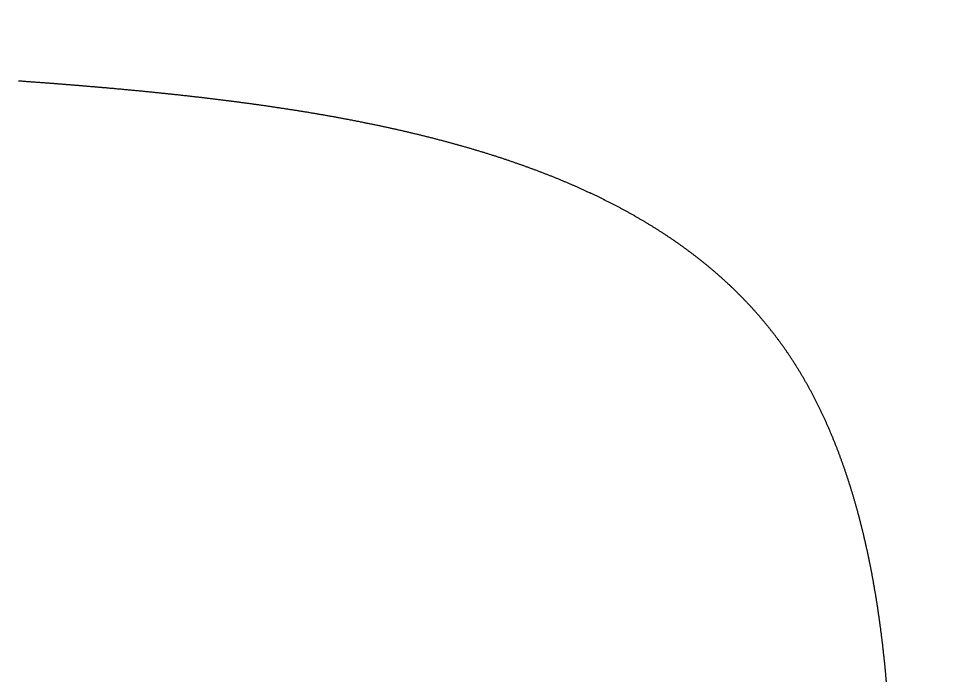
# Model space of a CAD drawing. Header units: millimetres. Extents: x 88 to 97873, y 32 to 55088.
# Drawn here: x 48993.658 to 48996.06, y 5112.467 to 5114.164 of the extents above; entities that cross this region are included whole.
import ezdxf

# ---------------------------------------------------------------- set-up
doc = ezdxf.new("R2010")
doc.units = ezdxf.units.MM
doc.header["$LTSCALE"] = 0.3

msp = doc.modelspace()

# ---------------------------------------------------------------- linework, layer by layer
msp.add_lwpolyline([(48995.8793, 5112.4651), (48995.8791, 5112.4673), (48995.8789, 5112.4696), (48995.8787, 5112.4718), (48995.8785, 5112.474), (48995.8783, 5112.4763), (48995.8781, 5112.4785), (48995.8779, 5112.4807), (48995.8777, 5112.4829), (48995.8775, 5112.4852), (48995.8773, 5112.4874), (48995.8771, 5112.4896), (48995.8769, 5112.4918), (48995.8767, 5112.4941), (48995.8765, 5112.4963), (48995.8762, 5112.4985), (48995.876, 5112.5007), (48995.8758, 5112.503), (48995.8756, 5112.5052), (48995.8754, 5112.5074), (48995.8752, 5112.5096), (48995.8749, 5112.5118), (48995.8747, 5112.514), (48995.8745, 5112.5163), (48995.8743, 5112.5185), (48995.874, 5112.5207), (48995.8738, 5112.5229), (48995.8736, 5112.5251), (48995.8733, 5112.5273), (48995.8731, 5112.5295), (48995.8729, 5112.5317), (48995.8726, 5112.5339), (48995.8724, 5112.5361), (48995.8721, 5112.5383), (48995.8719, 5112.5406), (48995.8717, 5112.5428), (48995.8714, 5112.545), (48995.8712, 5112.5472), (48995.8709, 5112.5494), (48995.8707, 5112.5516), (48995.8704, 5112.5538), (48995.8702, 5112.556), (48995.8699, 5112.5582), (48995.8696, 5112.5604), (48995.8694, 5112.5626), (48995.8691, 5112.5648), (48995.8689, 5112.5669), (48995.8686, 5112.5691), (48995.8683, 5112.5713), (48995.8681, 5112.5735), (48995.8678, 5112.5757), (48995.8675, 5112.5779), (48995.8673, 5112.5801), (48995.867, 5112.5823), (48995.8667, 5112.5845), (48995.8664, 5112.5867), (48995.8662, 5112.5888), (48995.8659, 5112.591), (48995.8656, 5112.5932), (48995.8653, 5112.5954), (48995.865, 5112.5976), (48995.8648, 5112.5997), (48995.8645, 5112.6019), (48995.8642, 5112.6041), (48995.8639, 5112.6063), (48995.8636, 5112.6085), (48995.8633, 5112.6106), (48995.863, 5112.6128), (48995.8627, 5112.615), (48995.8624, 5112.6172), (48995.8621, 5112.6193), (48995.8618, 5112.6215), (48995.8615, 5112.6237), (48995.8612, 5112.6258), (48995.8609, 5112.628), (48995.8606, 5112.6302), (48995.8603, 5112.6323), (48995.86, 5112.6345), (48995.8597, 5112.6367), (48995.8593, 5112.6388), (48995.859, 5112.641), (48995.8587, 5112.6431), (48995.8584, 5112.6453), (48995.8581, 5112.6475), (48995.8578, 5112.6496), (48995.8574, 5112.6518), (48995.8571, 5112.6539), (48995.8568, 5112.6561), (48995.8564, 5112.6582), (48995.8561, 5112.6604), (48995.8558, 5112.6625), (48995.8554, 5112.6647), (48995.8551, 5112.6668), (48995.8548, 5112.669), (48995.8544, 5112.6711), (48995.8541, 5112.6733), (48995.8537, 5112.6754), (48995.8534, 5112.6775), (48995.8531, 5112.6797), (48995.8527, 5112.6818), (48995.8524, 5112.684), (48995.852, 5112.6861), (48995.8517, 5112.6882), (48995.8513, 5112.6904), (48995.8509, 5112.6925), (48995.8506, 5112.6946), (48995.8502, 5112.6968), (48995.8499, 5112.6989), (48995.8495, 5112.701), (48995.8491, 5112.7032), (48995.8488, 5112.7053), (48995.8484, 5112.7074), (48995.848, 5112.7095), (48995.8477, 5112.7117), (48995.8473, 5112.7138), (48995.8469, 5112.7159), (48995.8465, 5112.718), (48995.8461, 5112.7201), (48995.8458, 5112.7223), (48995.8454, 5112.7244), (48995.845, 5112.7265), (48995.8446, 5112.7286), (48995.8442, 5112.7307), (48995.8438, 5112.7328), (48995.8434, 5112.7349), (48995.843, 5112.7371), (48995.8427, 5112.7392), (48995.8423, 5112.7413), (48995.8419, 5112.7434), (48995.8415, 5112.7455), (48995.8411, 5112.7476), (48995.8406, 5112.7497), (48995.8402, 5112.7518), (48995.8398, 5112.7539), (48995.8394, 5112.756), (48995.839, 5112.7581), (48995.8386, 5112.7602), (48995.8382, 5112.7623), (48995.8378, 5112.7644), (48995.8374, 5112.7665), (48995.8369, 5112.7685), (48995.8365, 5112.7706), (48995.8361, 5112.7727), (48995.8357, 5112.7748), (48995.8352, 5112.7769), (48995.8348, 5112.779), (48995.8344, 5112.7811), (48995.8339, 5112.7831), (48995.8335, 5112.7852), (48995.8331, 5112.7873), (48995.8326, 5112.7894), (48995.8322, 5112.7915), (48995.8317, 5112.7935), (48995.8313, 5112.7956), (48995.8309, 5112.7977), (48995.8304, 5112.7998), (48995.83, 5112.8018), (48995.8295, 5112.8039), (48995.8291, 5112.806), (48995.8286, 5112.808), (48995.8281, 5112.8101), (48995.8277, 5112.8121), (48995.8272, 5112.8142), (48995.8268, 5112.8163), (48995.8263, 5112.8183), (48995.8258, 5112.8204), (48995.8254, 5112.8224), (48995.8249, 5112.8245), (48995.8244, 5112.8265), (48995.8239, 5112.8286), (48995.8235, 5112.8306), (48995.823, 5112.8327), (48995.8225, 5112.8347), (48995.822, 5112.8368), (48995.8215, 5112.8388), (48995.8211, 5112.8409), (48995.8206, 5112.8429), (48995.8201, 5112.845), (48995.8196, 5112.847), (48995.8191, 5112.849), (48995.8186, 5112.8511), (48995.8181, 5112.8531), (48995.8176, 5112.8551), (48995.8171, 5112.8572), (48995.8166, 5112.8592), (48995.8161, 5112.8612), (48995.8156, 5112.8633), (48995.8151, 5112.8653), (48995.8146, 5112.8673), (48995.8141, 5112.8693), (48995.8136, 5112.8714), (48995.813, 5112.8734), (48995.8125, 5112.8754), (48995.812, 5112.8774), (48995.8115, 5112.8794), (48995.811, 5112.8814), (48995.8104, 5112.8834), (48995.8099, 5112.8855), (48995.8094, 5112.8875), (48995.8088, 5112.8895), (48995.8083, 5112.8915), (48995.8078, 5112.8935), (48995.8072, 5112.8955), (48995.8067, 5112.8975), (48995.8062, 5112.8995), (48995.8056, 5112.9015), (48995.8051, 5112.9035), (48995.8045, 5112.9055), (48995.804, 5112.9075), (48995.8034, 5112.9095), (48995.8029, 5112.9115), (48995.8023, 5112.9135), (48995.8018, 5112.9154), (48995.8012, 5112.9174), (48995.8006, 5112.9194), (48995.8001, 5112.9214), (48995.7995, 5112.9234), (48995.7989, 5112.9254), (48995.7984, 5112.9273), (48995.7978, 5112.9293), (48995.7972, 5112.9313), (48995.7967, 5112.9333), (48995.7961, 5112.9352), (48995.7955, 5112.9372), (48995.7949, 5112.9392), (48995.7943, 5112.9411), (48995.7938, 5112.9431), (48995.7932, 5112.9451), (48995.7926, 5112.947), (48995.792, 5112.949), (48995.7914, 5112.9509), (48995.7908, 5112.9529), (48995.7902, 5112.9549), (48995.7896, 5112.9568), (48995.789, 5112.9588), (48995.7884, 5112.9607), (48995.7878, 5112.9627), (48995.7872, 5112.9646), (48995.7866, 5112.9666), (48995.786, 5112.9685), (48995.7854, 5112.9704), (48995.7847, 5112.9724), (48995.7841, 5112.9743), (48995.7835, 5112.9763), (48995.7829, 5112.9782), (48995.7823, 5112.9801), (48995.7816, 5112.9821), (48995.781, 5112.984), (48995.7804, 5112.9859), (48995.7797, 5112.9879), (48995.7791, 5112.9898), (48995.7785, 5112.9917), (48995.7778, 5112.9936), (48995.7772, 5112.9955), (48995.7765, 5112.9975), (48995.7759, 5112.9994), (48995.7753, 5113.0013), (48995.7746, 5113.0032), (48995.774, 5113.0051), (48995.7733, 5113.007), (48995.7726, 5113.0089), (48995.772, 5113.0108), (48995.7713, 5113.0127), (48995.7707, 5113.0146), (48995.77, 5113.0165), (48995.7693, 5113.0184), (48995.7687, 5113.0203), (48995.768, 5113.0222), (48995.7673, 5113.0241), (48995.7667, 5113.026), (48995.766, 5113.0279), (48995.7653, 5113.0298), (48995.7646, 5113.0317), (48995.7639, 5113.0336), (48995.7633, 5113.0355), (48995.7626, 5113.0373), (48995.7619, 5113.0392), (48995.7612, 5113.0411), (48995.7605, 5113.043), (48995.7598, 5113.0448), (48995.7591, 5113.0467), (48995.7584, 5113.0486), (48995.7577, 5113.0505), (48995.757, 5113.0523), (48995.7563, 5113.0542), (48995.7556, 5113.0561), (48995.7549, 5113.0579), (48995.7542, 5113.0598), (48995.7534, 5113.0616), (48995.7527, 5113.0635), (48995.752, 5113.0653), (48995.7513, 5113.0672), (48995.7506, 5113.069), (48995.7498, 5113.0709), (48995.7491, 5113.0727), (48995.7484, 5113.0746), (48995.7476, 5113.0764), (48995.7469, 5113.0783), (48995.7462, 5113.0801), (48995.7454, 5113.0819), (48995.7447, 5113.0838), (48995.7439, 5113.0856), (48995.7432, 5113.0874), (48995.7425, 5113.0893), (48995.7417, 5113.0911), (48995.7409, 5113.0929), (48995.7402, 5113.0947), (48995.7394, 5113.0966), (48995.7387, 5113.0984), (48995.7379, 5113.1002), (48995.7372, 5113.102), (48995.7364, 5113.1038), (48995.7356, 5113.1056), (48995.7348, 5113.1075), (48995.7341, 5113.1093), (48995.7333, 5113.1111), (48995.7325, 5113.1129), (48995.7317, 5113.1147), (48995.731, 5113.1165), (48995.7302, 5113.1183), (48995.7294, 5113.1201), (48995.7286, 5113.1219), (48995.7278, 5113.1236), (48995.727, 5113.1254), (48995.7262, 5113.1272), (48995.7254, 5113.129), (48995.7246, 5113.1308), (48995.7238, 5113.1326), (48995.723, 5113.1344), (48995.7222, 5113.1361), (48995.7214, 5113.1379), (48995.7206, 5113.1397), (48995.7198, 5113.1415), (48995.719, 5113.1432), (48995.7182, 5113.145), (48995.7173, 5113.1468), (48995.7165, 5113.1485), (48995.7157, 5113.1503), (48995.7149, 5113.152), (48995.714, 5113.1538), (48995.7132, 5113.1556), (48995.7124, 5113.1573), (48995.7115, 5113.1591), (48995.7107, 5113.1608), (48995.7098, 5113.1626), (48995.709, 5113.1643), (48995.7082, 5113.166), (48995.7073, 5113.1678), (48995.7065, 5113.1695), (48995.7056, 5113.1713), (48995.7048, 5113.173), (48995.7039, 5113.1747), (48995.703, 5113.1765), (48995.7022, 5113.1782), (48995.7013, 5113.1799), (48995.7004, 5113.1816), (48995.6996, 5113.1834), (48995.6987, 5113.1851), (48995.6978, 5113.1868), (48995.697, 5113.1885), (48995.6961, 5113.1902), (48995.6952, 5113.1919), (48995.6943, 5113.1936), (48995.6934, 5113.1953), (48995.6925, 5113.197), (48995.6917, 5113.1988), (48995.6908, 5113.2005), (48995.6899, 5113.2021), (48995.689, 5113.2038), (48995.6881, 5113.2055), (48995.6872, 5113.2072), (48995.6863, 5113.2089), (48995.6854, 5113.2106), (48995.6844, 5113.2123), (48995.6835, 5113.214), (48995.6826, 5113.2157), (48995.6817, 5113.2173), (48995.6808, 5113.219), (48995.6799, 5113.2207), (48995.6789, 5113.2224), (48995.678, 5113.224), (48995.6771, 5113.2257), (48995.6762, 5113.2274), (48995.6752, 5113.229), (48995.6743, 5113.2307), (48995.6734, 5113.2323), (48995.6724, 5113.234), (48995.6715, 5113.2356), (48995.6705, 5113.2373), (48995.6696, 5113.2389), (48995.6686, 5113.2406), (48995.6677, 5113.2422), (48995.6667, 5113.2439), (48995.6658, 5113.2455), (48995.6648, 5113.2472), (48995.6638, 5113.2488), (48995.6629, 5113.2504), (48995.6619, 5113.2521), (48995.6609, 5113.2537), (48995.66, 5113.2553), (48995.659, 5113.2569), (48995.658, 5113.2586), (48995.657, 5113.2602), (48995.6561, 5113.2618), (48995.6551, 5113.2634), (48995.6541, 5113.265), (48995.6531, 5113.2666), (48995.6521, 5113.2682), (48995.6511, 5113.2698), (48995.6501, 5113.2715), (48995.6491, 5113.2731), (48995.6481, 5113.2747), (48995.6471, 5113.2762), (48995.6461, 5113.2778), (48995.6451, 5113.2794), (48995.6441, 5113.281), (48995.6431, 5113.2826), (48995.6421, 5113.2842), (48995.641, 5113.2858), (48995.64, 5113.2874), (48995.639, 5113.2889), (48995.638, 5113.2905), (48995.6369, 5113.2921), (48995.6359, 5113.2936), (48995.6349, 5113.2952), (48995.6338, 5113.2968), (48995.6328, 5113.2983), (48995.6318, 5113.2999), (48995.6307, 5113.3015), (48995.6297, 5113.303), (48995.6286, 5113.3046), (48995.6276, 5113.3061), (48995.6265, 5113.3077), (48995.6255, 5113.3092), (48995.6244, 5113.3108), (48995.6233, 5113.3123), (48995.6223, 5113.3138), (48995.6212, 5113.3154), (48995.6201, 5113.3169), (48995.6191, 5113.3184), (48995.618, 5113.32), (48995.6169, 5113.3215), (48995.6158, 5113.323), (48995.6148, 5113.3246), (48995.6137, 5113.3261), (48995.6126, 5113.3276), (48995.6115, 5113.3291), (48995.6104, 5113.3306), (48995.6093, 5113.3321), (48995.6082, 5113.3336), (48995.6071, 5113.3351), (48995.606, 5113.3366), (48995.6049, 5113.3381), (48995.6038, 5113.3396), (48995.6027, 5113.3411), (48995.6016, 5113.3426), (48995.6005, 5113.3441), (48995.5994, 5113.3456), (48995.5982, 5113.3471), (48995.5971, 5113.3486), (48995.596, 5113.3501), (48995.5949, 5113.3516), (48995.5937, 5113.353), (48995.5926, 5113.3545), (48995.5915, 5113.356), (48995.5903, 5113.3574), (48995.5892, 5113.3589), (48995.5881, 5113.3604), (48995.5869, 5113.3618), (48995.5858, 5113.3633), (48995.5846, 5113.3648), (48995.5835, 5113.3662), (48995.5823, 5113.3677), (48995.5812, 5113.3691), (48995.58, 5113.3706), (48995.5788, 5113.372), (48995.5777, 5113.3735), (48995.5765, 5113.3749), (48995.5754, 5113.3764), (48995.5742, 5113.3778), (48995.573, 5113.3792), (48995.5718, 5113.3807), (48995.5707, 5113.3821), (48995.5695, 5113.3835), (48995.5683, 5113.385), (48995.5671, 5113.3864), (48995.5659, 5113.3878), (48995.5647, 5113.3892), (48995.5636, 5113.3906), (48995.5624, 5113.3921), (48995.5612, 5113.3935), (48995.56, 5113.3949), (48995.5588, 5113.3963), (48995.5576, 5113.3977), (48995.5564, 5113.3991), (48995.5552, 5113.4005), (48995.5539, 5113.4019), (48995.5527, 5113.4033), (48995.5515, 5113.4047), (48995.5503, 5113.4061), (48995.5491, 5113.4075), (48995.5479, 5113.4089), (48995.5466, 5113.4103), (48995.5454, 5113.4116), (48995.5442, 5113.413), (48995.543, 5113.4144), (48995.5417, 5113.4158), (48995.5405, 5113.4171), (48995.5392, 5113.4185), (48995.538, 5113.4199), (48995.5368, 5113.4213), (48995.5355, 5113.4226), (48995.5343, 5113.424), (48995.533, 5113.4253), (48995.5318, 5113.4267), (48995.5305, 5113.4281), (48995.5293, 5113.4294), (48995.528, 5113.4308), (48995.5267, 5113.4321), (48995.5255, 5113.4335), (48995.5242, 5113.4348), (48995.5229, 5113.4362), (48995.5217, 5113.4375), (48995.5204, 5113.4388), (48995.5191, 5113.4402), (48995.5179, 5113.4415), (48995.5166, 5113.4428), (48995.5153, 5113.4442), (48995.514, 5113.4455), (48995.5127, 5113.4468), (48995.5114, 5113.4482), (48995.5101, 5113.4495), (48995.5089, 5113.4508), (48995.5076, 5113.4521), (48995.5063, 5113.4534), (48995.505, 5113.4547), (48995.5037, 5113.4561), (48995.5024, 5113.4574), (48995.501, 5113.4587), (48995.4997, 5113.46), (48995.4984, 5113.4613), (48995.4971, 5113.4626), (48995.4958, 5113.4639), (48995.4945, 5113.4652), (48995.4932, 5113.4665), (48995.4918, 5113.4678), (48995.4905, 5113.469), (48995.4892, 5113.4703), (48995.4879, 5113.4716), (48995.4865, 5113.4729), (48995.4852, 5113.4742), (48995.4839, 5113.4755), (48995.4825, 5113.4767), (48995.4812, 5113.478), (48995.4798, 5113.4793), (48995.4785, 5113.4805), (48995.4772, 5113.4818), (48995.4758, 5113.4831), (48995.4745, 5113.4843), (48995.4731, 5113.4856), (48995.4717, 5113.4869), (48995.4704, 5113.4881), (48995.469, 5113.4894), (48995.4677, 5113.4906), (48995.4663, 5113.4919), (48995.4649, 5113.4931), (48995.4636, 5113.4944), (48995.4622, 5113.4956), (48995.4608, 5113.4969), (48995.4594, 5113.4981), (48995.4581, 5113.4993), (48995.4567, 5113.5006), (48995.4553, 5113.5018), (48995.4539, 5113.503), (48995.4525, 5113.5043), (48995.4512, 5113.5055), (48995.4498, 5113.5067), (48995.4484, 5113.5079), (48995.447, 5113.5092), (48995.4456, 5113.5104), (48995.4442, 5113.5116), (48995.4428, 5113.5128), (48995.4414, 5113.514), (48995.44, 5113.5152), (48995.4386, 5113.5164), (48995.4372, 5113.5177), (48995.4357, 5113.5189), (48995.4343, 5113.5201), (48995.4329, 5113.5213), (48995.4315, 5113.5225), (48995.4301, 5113.5237), (48995.4286, 5113.5248), (48995.4272, 5113.526), (48995.4258, 5113.5272), (48995.4244, 5113.5284), (48995.4229, 5113.5296), (48995.4215, 5113.5308), (48995.4201, 5113.532), (48995.4186, 5113.5331), (48995.4172, 5113.5343), (48995.4158, 5113.5355), (48995.4143, 5113.5367), (48995.4129, 5113.5378), (48995.4114, 5113.539), (48995.41, 5113.5402), (48995.4085, 5113.5413), (48995.4071, 5113.5425), (48995.4056, 5113.5437), (48995.4041, 5113.5448), (48995.4027, 5113.546), (48995.4012, 5113.5471), (48995.3998, 5113.5483), (48995.3983, 5113.5494), (48995.3968, 5113.5506), (48995.3953, 5113.5517), (48995.3939, 5113.5529), (48995.3924, 5113.554), (48995.3909, 5113.5552), (48995.3894, 5113.5563), (48995.388, 5113.5574), (48995.3865, 5113.5586), (48995.385, 5113.5597), (48995.3835, 5113.5608), (48995.382, 5113.562), (48995.3805, 5113.5631), (48995.379, 5113.5642), (48995.3775, 5113.5654), (48995.376, 5113.5665), (48995.3745, 5113.5676), (48995.373, 5113.5687), (48995.3715, 5113.5698), (48995.37, 5113.5709), (48995.3685, 5113.572), (48995.367, 5113.5732), (48995.3655, 5113.5743), (48995.364, 5113.5754), (48995.3625, 5113.5765), (48995.361, 5113.5776), (48995.3594, 5113.5787), (48995.3579, 5113.5798), (48995.3564, 5113.5809), (48995.3549, 5113.582), (48995.3533, 5113.583), (48995.3518, 5113.5841), (48995.3503, 5113.5852), (48995.3487, 5113.5863), (48995.3472, 5113.5874), (48995.3457, 5113.5885), (48995.3441, 5113.5896), (48995.3426, 5113.5906), (48995.341, 5113.5917), (48995.3395, 5113.5928), (48995.3379, 5113.5939), (48995.3364, 5113.5949), (48995.3348, 5113.596), (48995.3333, 5113.5971), (48995.3317, 5113.5981), (48995.3302, 5113.5992), (48995.3286, 5113.6002), (48995.3271, 5113.6013), (48995.3255, 5113.6024), (48995.3239, 5113.6034), (48995.3224, 5113.6045), (48995.3208, 5113.6055), (48995.3192, 5113.6066), (48995.3176, 5113.6076), (48995.3161, 5113.6087), (48995.3145, 5113.6097), (48995.3129, 5113.6107), (48995.3113, 5113.6118), (48995.3097, 5113.6128), (48995.3082, 5113.6138), (48995.3066, 5113.6149), (48995.305, 5113.6159), (48995.3034, 5113.6169), (48995.3018, 5113.618), (48995.3002, 5113.619), (48995.2986, 5113.62), (48995.297, 5113.621), (48995.2954, 5113.6221), (48995.2938, 5113.6231), (48995.2922, 5113.6241), (48995.2906, 5113.6251), (48995.289, 5113.6261), (48995.2874, 5113.6271), (48995.2858, 5113.6281), (48995.2842, 5113.6291), (48995.2825, 5113.6302), (48995.2809, 5113.6312), (48995.2793, 5113.6322), (48995.2777, 5113.6332), (48995.2761, 5113.6342), (48995.2744, 5113.6351), (48995.2728, 5113.6361), (48995.2712, 5113.6371), (48995.2695, 5113.6381), (48995.2679, 5113.6391), (48995.2663, 5113.6401), (48995.2646, 5113.6411), (48995.263, 5113.6421), (48995.2614, 5113.643), (48995.2597, 5113.644), (48995.2581, 5113.645), (48995.2564, 5113.646), (48995.2548, 5113.6469), (48995.2531, 5113.6479), (48995.2515, 5113.6489), (48995.2498, 5113.6499), (48995.2482, 5113.6508), (48995.2465, 5113.6518), (48995.2449, 5113.6528), (48995.2432, 5113.6537), (48995.2415, 5113.6547), (48995.2399, 5113.6556), (48995.2382, 5113.6566), (48995.2365, 5113.6575), (48995.2349, 5113.6585), (48995.2332, 5113.6594), (48995.2315, 5113.6604), (48995.2298, 5113.6613), (48995.2282, 5113.6623), (48995.2265, 5113.6632), (48995.2248, 5113.6642), (48995.2231, 5113.6651), (48995.2214, 5113.666), (48995.2197, 5113.667), (48995.2181, 5113.6679), (48995.2164, 5113.6688), (48995.2147, 5113.6698), (48995.213, 5113.6707), (48995.2113, 5113.6716), (48995.2096, 5113.6725), (48995.2079, 5113.6735), (48995.2062, 5113.6744), (48995.2045, 5113.6753), (48995.2028, 5113.6762), (48995.2011, 5113.6771), (48995.1994, 5113.6781), (48995.1977, 5113.679), (48995.1959, 5113.6799), (48995.1942, 5113.6808), (48995.1925, 5113.6817), (48995.1908, 5113.6826), (48995.1891, 5113.6835), (48995.1874, 5113.6844), (48995.1856, 5113.6853), (48995.1839, 5113.6862), (48995.1822, 5113.6871), (48995.1805, 5113.688), (48995.1787, 5113.6889), (48995.177, 5113.6898), (48995.1753, 5113.6907), (48995.1735, 5113.6916), (48995.1718, 5113.6924), (48995.1701, 5113.6933), (48995.1683, 5113.6942), (48995.1666, 5113.6951), (48995.1648, 5113.696), (48995.1631, 5113.6968), (48995.1613, 5113.6977), (48995.1596, 5113.6986), (48995.1578, 5113.6995), (48995.1561, 5113.7003), (48995.1543, 5113.7012), (48995.1526, 5113.7021), (48995.1508, 5113.7029), (48995.1491, 5113.7038), (48995.1473, 5113.7047), (48995.1456, 5113.7055), (48995.1438, 5113.7064), (48995.142, 5113.7072), (48995.1403, 5113.7081), (48995.1385, 5113.7089), (48995.1367, 5113.7098), (48995.1349, 5113.7106), (48995.1332, 5113.7115), (48995.1314, 5113.7123), (48995.1296, 5113.7132), (48995.1278, 5113.714), (48995.1261, 5113.7149), (48995.1243, 5113.7157), (48995.1225, 5113.7165), (48995.1207, 5113.7174), (48995.1189, 5113.7182), (48995.1171, 5113.719), (48995.1153, 5113.7199), (48995.1135, 5113.7207), (48995.1118, 5113.7215), (48995.11, 5113.7224), (48995.1082, 5113.7232), (48995.1064, 5113.724), (48995.1046, 5113.7248), (48995.1028, 5113.7256), (48995.101, 5113.7265), (48995.0991, 5113.7273), (48995.0973, 5113.7281), (48995.0955, 5113.7289), (48995.0937, 5113.7297), (48995.0919, 5113.7305), (48995.0901, 5113.7313), (48995.0883, 5113.7321), (48995.0865, 5113.733), (48995.0846, 5113.7338), (48995.0828, 5113.7346), (48995.081, 5113.7354), (48995.0792, 5113.7362), (48995.0773, 5113.737), (48995.0755, 5113.7377), (48995.0737, 5113.7385), (48995.0719, 5113.7393), (48995.07, 5113.7401), (48995.0682, 5113.7409), (48995.0664, 5113.7417), (48995.0645, 5113.7425), (48995.0627, 5113.7433), (48995.0608, 5113.744), (48995.059, 5113.7448), (48995.0572, 5113.7456), (48995.0553, 5113.7464), (48995.0535, 5113.7472), (48995.0516, 5113.7479), (48995.0498, 5113.7487), (48995.0479, 5113.7495), (48995.0461, 5113.7502), (48995.0442, 5113.751), (48995.0424, 5113.7518), (48995.0405, 5113.7525), (48995.0386, 5113.7533), (48995.0368, 5113.7541), (48995.0349, 5113.7548), (48995.0331, 5113.7556), (48995.0312, 5113.7563), (48995.0293, 5113.7571), (48995.0275, 5113.7579), (48995.0256, 5113.7586), (48995.0237, 5113.7594), (48995.0219, 5113.7601), (48995.02, 5113.7609), (48995.0181, 5113.7616), (48995.0162, 5113.7623), (48995.0143, 5113.7631), (48995.0125, 5113.7638), (48995.0106, 5113.7646), (48995.0087, 5113.7653), (48995.0068, 5113.766), (48995.0049, 5113.7668), (48995.003, 5113.7675), (48995.0011, 5113.7682), (48994.9993, 5113.769), (48994.9974, 5113.7697), (48994.9955, 5113.7704), (48994.9936, 5113.7711), (48994.9917, 5113.7719), (48994.9898, 5113.7726), (48994.9879, 5113.7733), (48994.986, 5113.774), (48994.9841, 5113.7748), (48994.9822, 5113.7755), (48994.9803, 5113.7762), (48994.9784, 5113.7769), (48994.9764, 5113.7776), (48994.9745, 5113.7783), (48994.9726, 5113.779), (48994.9707, 5113.7797), (48994.9688, 5113.7804), (48994.9669, 5113.7811), (48994.965, 5113.7818), (48994.963, 5113.7825), (48994.9611, 5113.7832), (48994.9592, 5113.7839), (48994.9573, 5113.7846), (48994.9553, 5113.7853), (48994.9534, 5113.786), (48994.9515, 5113.7867), (48994.9496, 5113.7874), (48994.9476, 5113.7881), (48994.9457, 5113.7888), (48994.9438, 5113.7895), (48994.9418, 5113.7902), (48994.9399, 5113.7908), (48994.938, 5113.7915), (48994.936, 5113.7922), (48994.9341, 5113.7929), (48994.9321, 5113.7936), (48994.9302, 5113.7942), (48994.9282, 5113.7949), (48994.9263, 5113.7956), (48994.9243, 5113.7963), (48994.9224, 5113.7969), (48994.9204, 5113.7976), (48994.9185, 5113.7983), (48994.9165, 5113.7989), (48994.9146, 5113.7996), (48994.9126, 5113.8003), (48994.9107, 5113.8009), (48994.9087, 5113.8016), (48994.9067, 5113.8022), (48994.9048, 5113.8029), (48994.9028, 5113.8035), (48994.9009, 5113.8042), (48994.8989, 5113.8049), (48994.8969, 5113.8055), (48994.8949, 5113.8062), (48994.893, 5113.8068), (48994.891, 5113.8075), (48994.889, 5113.8081), (48994.8871, 5113.8087), (48994.8851, 5113.8094), (48994.8831, 5113.81), (48994.8811, 5113.8107), (48994.8791, 5113.8113), (48994.8772, 5113.8119), (48994.8752, 5113.8126), (48994.8732, 5113.8132), (48994.8712, 5113.8138), (48994.8692, 5113.8145), (48994.8672, 5113.8151), (48994.8652, 5113.8157), (48994.8632, 5113.8164), (48994.8613, 5113.817), (48994.8593, 5113.8176), (48994.8573, 5113.8182), (48994.8553, 5113.8189), (48994.8533, 5113.8195), (48994.8513, 5113.8201), (48994.8493, 5113.8207), (48994.8473, 5113.8213), (48994.8453, 5113.8219), (48994.8433, 5113.8226), (48994.8412, 5113.8232), (48994.8392, 5113.8238), (48994.8372, 5113.8244), (48994.8352, 5113.825), (48994.8332, 5113.8256), (48994.8312, 5113.8262), (48994.8292, 5113.8268), (48994.8272, 5113.8274), (48994.8252, 5113.828), (48994.8231, 5113.8286), (48994.8211, 5113.8292), (48994.8191, 5113.8298), (48994.8171, 5113.8304), (48994.815, 5113.831), (48994.813, 5113.8316), (48994.811, 5113.8322), (48994.809, 5113.8328), (48994.8069, 5113.8334), (48994.8049, 5113.8339), (48994.8029, 5113.8345), (48994.8008, 5113.8351), (48994.7988, 5113.8357), (48994.7968, 5113.8363), (48994.7947, 5113.8369), (48994.7927, 5113.8374), (48994.7907, 5113.838), (48994.7886, 5113.8386), (48994.7866, 5113.8392), (48994.7845, 5113.8397), (48994.7825, 5113.8403), (48994.7805, 5113.8409), (48994.7784, 5113.8415), (48994.7764, 5113.842), (48994.7743, 5113.8426), (48994.7723, 5113.8432), (48994.7702, 5113.8437), (48994.7682, 5113.8443), (48994.7661, 5113.8449), (48994.764, 5113.8454), (48994.762, 5113.846), (48994.7599, 5113.8465), (48994.7579, 5113.8471), (48994.7558, 5113.8476), (48994.7538, 5113.8482), (48994.7517, 5113.8488), (48994.7496, 5113.8493), (48994.7476, 5113.8499), (48994.7455, 5113.8504), (48994.7434, 5113.851), (48994.7414, 5113.8515), (48994.7393, 5113.852), (48994.7372, 5113.8526), (48994.7352, 5113.8531), (48994.7331, 5113.8537), (48994.731, 5113.8542), (48994.7289, 5113.8548), (48994.7269, 5113.8553), (48994.7248, 5113.8558), (48994.7227, 5113.8564), (48994.7206, 5113.8569), (48994.7185, 5113.8574), (48994.7164, 5113.858), (48994.7144, 5113.8585), (48994.7123, 5113.859), (48994.7102, 5113.8595), (48994.7081, 5113.8601), (48994.706, 5113.8606), (48994.7039, 5113.8611), (48994.7018, 5113.8616), (48994.6997, 5113.8622), (48994.6977, 5113.8627), (48994.6956, 5113.8632), (48994.6935, 5113.8637), (48994.6914, 5113.8642), (48994.6893, 5113.8648), (48994.6872, 5113.8653), (48994.6851, 5113.8658), (48994.683, 5113.8663), (48994.6809, 5113.8668), (48994.6788, 5113.8673), (48994.6767, 5113.8678), (48994.6745, 5113.8683), (48994.6724, 5113.8688), (48994.6703, 5113.8693), (48994.6682, 5113.8698), (48994.6661, 5113.8704), (48994.664, 5113.8709), (48994.6619, 5113.8714), (48994.6598, 5113.8719), (48994.6577, 5113.8723), (48994.6555, 5113.8728), (48994.6534, 5113.8733), (48994.6513, 5113.8738), (48994.6492, 5113.8743), (48994.6471, 5113.8748), (48994.6449, 5113.8753), (48994.6428, 5113.8758), (48994.6407, 5113.8763), (48994.6386, 5113.8768), (48994.6364, 5113.8773), (48994.6343, 5113.8777), (48994.6322, 5113.8782), (48994.6301, 5113.8787), (48994.6279, 5113.8792), (48994.6258, 5113.8797), (48994.6237, 5113.8801), (48994.6215, 5113.8806), (48994.6194, 5113.8811), (48994.6173, 5113.8816), (48994.6151, 5113.882), (48994.613, 5113.8825), (48994.6109, 5113.883), (48994.6087, 5113.8835), (48994.6066, 5113.8839), (48994.6044, 5113.8844), (48994.6023, 5113.8849), (48994.6001, 5113.8853), (48994.598, 5113.8858), (48994.5959, 5113.8863), (48994.5937, 5113.8867), (48994.5916, 5113.8872), (48994.5894, 5113.8876), (48994.5873, 5113.8881), (48994.5851, 5113.8886), (48994.583, 5113.889), (48994.5808, 5113.8895), (48994.5786, 5113.8899), (48994.5765, 5113.8904), (48994.5743, 5113.8908), (48994.5722, 5113.8913), (48994.57, 5113.8917), (48994.5679, 5113.8922), (48994.5657, 5113.8926), (48994.5635, 5113.8931), (48994.5614, 5113.8935), (48994.5592, 5113.894), (48994.557, 5113.8944), (48994.5549, 5113.8949), (48994.5527, 5113.8953), (48994.5505, 5113.8957), (48994.5484, 5113.8962), (48994.5462, 5113.8966), (48994.544, 5113.8971), (48994.5419, 5113.8975), (48994.5397, 5113.8979), (48994.5375, 5113.8984), (48994.5353, 5113.8988), (48994.5332, 5113.8992), (48994.531, 5113.8997), (48994.5288, 5113.9001), (48994.5266, 5113.9005), (48994.5245, 5113.9009), (48994.5223, 5113.9014), (48994.5201, 5113.9018), (48994.5179, 5113.9022), (48994.5157, 5113.9026), (48994.5135, 5113.9031), (48994.5114, 5113.9035), (48994.5092, 5113.9039), (48994.507, 5113.9043), (48994.5048, 5113.9047), (48994.5026, 5113.9052), (48994.5004, 5113.9056), (48994.4982, 5113.906), (48994.496, 5113.9064), (48994.4938, 5113.9068), (48994.4916, 5113.9072), (48994.4895, 5113.9076), (48994.4873, 5113.908), (48994.4851, 5113.9084), (48994.4829, 5113.9089), (48994.4807, 5113.9093), (48994.4785, 5113.9097), (48994.4763, 5113.9101), (48994.4741, 5113.9105), (48994.4719, 5113.9109), (48994.4697, 5113.9113), (48994.4675, 5113.9117), (48994.4653, 5113.9121), (48994.463, 5113.9125), (48994.4608, 5113.9129), (48994.4586, 5113.9133), (48994.4564, 5113.9137), (48994.4542, 5113.9141), (48994.452, 5113.9144), (48994.4498, 5113.9148), (48994.4476, 5113.9152), (48994.4454, 5113.9156), (48994.4432, 5113.916), (48994.4409, 5113.9164), (48994.4387, 5113.9168), (48994.4365, 5113.9172), (48994.4343, 5113.9176), (48994.4321, 5113.9179), (48994.4299, 5113.9183), (48994.4276, 5113.9187), (48994.4254, 5113.9191), (48994.4232, 5113.9195), (48994.421, 5113.9198), (48994.4187, 5113.9202), (48994.4165, 5113.9206), (48994.4143, 5113.921), (48994.4121, 5113.9214), (48994.4098, 5113.9217), (48994.4076, 5113.9221), (48994.4054, 5113.9225), (48994.4032, 5113.9228), (48994.4009, 5113.9232), (48994.3987, 5113.9236), (48994.3965, 5113.924), (48994.3942, 5113.9243), (48994.392, 5113.9247), (48994.3898, 5113.9251), (48994.3875, 5113.9254), (48994.3853, 5113.9258), (48994.3831, 5113.9261), (48994.3808, 5113.9265), (48994.3786, 5113.9269), (48994.3763, 5113.9272), (48994.3741, 5113.9276), (48994.3719, 5113.928), (48994.3696, 5113.9283), (48994.3674, 5113.9287), (48994.3651, 5113.929), (48994.3629, 5113.9294), (48994.3607, 5113.9297), (48994.3584, 5113.9301), (48994.3562, 5113.9304), (48994.3539, 5113.9308), (48994.3517, 5113.9311), (48994.3494, 5113.9315), (48994.3472, 5113.9318), (48994.3449, 5113.9322), (48994.3427, 5113.9325), (48994.3404, 5113.9329), (48994.3382, 5113.9332), (48994.3359, 5113.9336), (48994.3337, 5113.9339), (48994.3314, 5113.9342), (48994.3291, 5113.9346), (48994.3269, 5113.9349), (48994.3246, 5113.9353), (48994.3224, 5113.9356), (48994.3201, 5113.9359), (48994.3179, 5113.9363), (48994.3156, 5113.9366), (48994.3133, 5113.937), (48994.3111, 5113.9373), (48994.3088, 5113.9376), (48994.3066, 5113.938), (48994.3043, 5113.9383), (48994.302, 5113.9386), (48994.2998, 5113.9389), (48994.2975, 5113.9393), (48994.2952, 5113.9396), (48994.293, 5113.9399), (48994.2907, 5113.9403), (48994.2884, 5113.9406), (48994.2862, 5113.9409), (48994.2839, 5113.9412), (48994.2816, 5113.9416), (48994.2793, 5113.9419), (48994.2771, 5113.9422), (48994.2748, 5113.9425), (48994.2725, 5113.9428), (48994.2702, 5113.9432), (48994.268, 5113.9435), (48994.2657, 5113.9438), (48994.2634, 5113.9441), (48994.2611, 5113.9444), (48994.2589, 5113.9447), (48994.2566, 5113.945), (48994.2543, 5113.9454), (48994.252, 5113.9457), (48994.2497, 5113.946), (48994.2475, 5113.9463), (48994.2452, 5113.9466), (48994.2429, 5113.9469), (48994.2406, 5113.9472), (48994.2383, 5113.9475), (48994.236, 5113.9478), (48994.2338, 5113.9481), (48994.2315, 5113.9484), (48994.2292, 5113.9487), (48994.2269, 5113.9491), (48994.2246, 5113.9494), (48994.2223, 5113.9497), (48994.22, 5113.95), (48994.2178, 5113.9503), (48994.2155, 5113.9506), (48994.2132, 5113.9509), (48994.2109, 5113.9512), (48994.2086, 5113.9515), (48994.2063, 5113.9517), (48994.204, 5113.952), (48994.2017, 5113.9523), (48994.1994, 5113.9526), (48994.1971, 5113.9529), (48994.1948, 5113.9532), (48994.1925, 5113.9535), (48994.1902, 5113.9538), (48994.1879, 5113.9541), (48994.1856, 5113.9544), (48994.1833, 5113.9547), (48994.181, 5113.955), (48994.1787, 5113.9552), (48994.1764, 5113.9555), (48994.1741, 5113.9558), (48994.1718, 5113.9561), (48994.1695, 5113.9564), (48994.1672, 5113.9567), (48994.1649, 5113.9569), (48994.1626, 5113.9572), (48994.1603, 5113.9575), (48994.158, 5113.9578), (48994.1557, 5113.9581), (48994.1534, 5113.9583), (48994.1511, 5113.9586), (48994.1488, 5113.9589), (48994.1465, 5113.9592), (48994.1442, 5113.9595), (48994.1418, 5113.9597), (48994.1395, 5113.96), (48994.1372, 5113.9603), (48994.1349, 5113.9606), (48994.1326, 5113.9608), (48994.1303, 5113.9611), (48994.128, 5113.9614), (48994.1257, 5113.9616), (48994.1233, 5113.9619), (48994.121, 5113.9622), (48994.1187, 5113.9624), (48994.1164, 5113.9627), (48994.1141, 5113.963), (48994.1118, 5113.9632), (48994.1095, 5113.9635), (48994.1071, 5113.9638), (48994.1048, 5113.964), (48994.1025, 5113.9643), (48994.1002, 5113.9646), (48994.0979, 5113.9648), (48994.0955, 5113.9651), (48994.0932, 5113.9653), (48994.0909, 5113.9656), (48994.0886, 5113.9659), (48994.0862, 5113.9661), (48994.0839, 5113.9664), (48994.0816, 5113.9666), (48994.0793, 5113.9669), (48994.077, 5113.9672), (48994.0746, 5113.9674), (48994.0723, 5113.9677), (48994.07, 5113.9679), (48994.0677, 5113.9682), (48994.0653, 5113.9684), (48994.063, 5113.9687), (48994.0607, 5113.9689), (48994.0583, 5113.9692), (48994.056, 5113.9694), (48994.0537, 5113.9697), (48994.0514, 5113.9699), (48994.049, 5113.9702), (48994.0467, 5113.9704), (48994.0444, 5113.9707), (48994.042, 5113.9709), (48994.0397, 5113.9712), (48994.0374, 5113.9714), (48994.035, 5113.9716), (48994.0327, 5113.9719), (48994.0304, 5113.9721), (48994.028, 5113.9724), (48994.0257, 5113.9726), (48994.0234, 5113.9729), (48994.021, 5113.9731), (48994.0187, 5113.9733), (48994.0164, 5113.9736), (48994.014, 5113.9738), (48994.0117, 5113.9741), (48994.0093, 5113.9743), (48994.007, 5113.9745), (48994.0047, 5113.9748), (48994.0023, 5113.975), (48994, 5113.9752), (48993.9976, 5113.9755), (48993.9953, 5113.9757), (48993.993, 5113.9759), (48993.9906, 5113.9762), (48993.9883, 5113.9764), (48993.9859, 5113.9766), (48993.9836, 5113.9769), (48993.9813, 5113.9771), (48993.9789, 5113.9773), (48993.9766, 5113.9776), (48993.9742, 5113.9778), (48993.9719, 5113.978), (48993.9695, 5113.9782), (48993.9672, 5113.9785), (48993.9648, 5113.9787), (48993.9625, 5113.9789), (48993.9601, 5113.9791), (48993.9578, 5113.9794), (48993.9555, 5113.9796), (48993.9531, 5113.9798), (48993.9508, 5113.98), (48993.9484, 5113.9803), (48993.9461, 5113.9805), (48993.9437, 5113.9807), (48993.9414, 5113.9809), (48993.939, 5113.9811), (48993.9367, 5113.9814), (48993.9343, 5113.9816), (48993.932, 5113.9818), (48993.9296, 5113.982), (48993.9273, 5113.9822), (48993.9249, 5113.9825), (48993.9226, 5113.9827), (48993.9202, 5113.9829), (48993.9179, 5113.9831), (48993.9155, 5113.9833), (48993.9131, 5113.9835), (48993.9108, 5113.9837), (48993.9084, 5113.984), (48993.9061, 5113.9842), (48993.9037, 5113.9844), (48993.9014, 5113.9846), (48993.899, 5113.9848), (48993.8967, 5113.985), (48993.8943, 5113.9852), (48993.8919, 5113.9854), (48993.8896, 5113.9856), (48993.8872, 5113.9859), (48993.8849, 5113.9861), (48993.8825, 5113.9863), (48993.8802, 5113.9865), (48993.8778, 5113.9867), (48993.8754, 5113.9869), (48993.8731, 5113.9871), (48993.8707, 5113.9873), (48993.8684, 5113.9875), (48993.866, 5113.9877), (48993.8636, 5113.9879), (48993.8613, 5113.9881), (48993.8589, 5113.9883), (48993.8566, 5113.9885), (48993.8542, 5113.9887), (48993.8518, 5113.9889), (48993.8495, 5113.9891), (48993.8471, 5113.9893), (48993.8448, 5113.9895), (48993.8424, 5113.9897), (48993.84, 5113.9899), (48993.8377, 5113.9901), (48993.8353, 5113.9903), (48993.8329, 5113.9905), (48993.8306, 5113.9907), (48993.8282, 5113.9909), (48993.8259, 5113.9911), (48993.8235, 5113.9913), (48993.8211, 5113.9915), (48993.8188, 5113.9917), (48993.8164, 5113.9919), (48993.814, 5113.9921), (48993.8117, 5113.9923), (48993.8093, 5113.9925), (48993.8069, 5113.9927), (48993.8046, 5113.9929), (48993.8022, 5113.9931), (48993.7998, 5113.9933), (48993.7975, 5113.9934), (48993.7951, 5113.9936), (48993.7927, 5113.9938), (48993.7904, 5113.994), (48993.788, 5113.9942), (48993.7856, 5113.9944), (48993.7833, 5113.9946), (48993.7809, 5113.9948), (48993.7785, 5113.995), (48993.7762, 5113.9951), (48993.7738, 5113.9953), (48993.7714, 5113.9955), (48993.769, 5113.9957), (48993.7667, 5113.9959), (48993.7643, 5113.9961), (48993.7619, 5113.9963), (48993.7596, 5113.9964), (48993.7572, 5113.9966), (48993.7548, 5113.9968), (48993.7525, 5113.997), (48993.7501, 5113.9972), (48993.7477, 5113.9974), (48993.7453, 5113.9975), (48993.743, 5113.9977), (48993.7406, 5113.9979), (48993.7382, 5113.9981), (48993.7359, 5113.9983), (48993.7335, 5113.9985), (48993.7311, 5113.9986), (48993.7287, 5113.9988), (48993.7264, 5113.999), (48993.724, 5113.9992), (48993.7216, 5113.9994), (48993.7193, 5113.9995), (48993.7169, 5113.9997), (48993.7145, 5113.9999), (48993.7121, 5114.0001), (48993.7098, 5114.0002), (48993.7074, 5114.0004), (48993.705, 5114.0006), (48993.7026, 5114.0008), (48993.7003, 5114.001), (48993.6979, 5114.0011), (48993.6955, 5114.0013), (48993.6931, 5114.0015), (48993.6908, 5114.0016), (48993.6884, 5114.0018), (48993.686, 5114.002), (48993.6836, 5114.0022), (48993.6813, 5114.0023), (48993.6789, 5114.0025), (48993.6765, 5114.0027), (48993.6741, 5114.0029), (48993.6718, 5114.003), (48993.6694, 5114.0032), (48993.667, 5114.0034), (48993.6646, 5114.0035), (48993.6623, 5114.0037), (48993.6599, 5114.0039), (48993.6575, 5114.0041)])
for radius in [18.5479, 14.363, 11.4141]:
    msp.add_circle((48991.3414, 5118.9657), radius)

doc.saveas('drawing.dxf')
